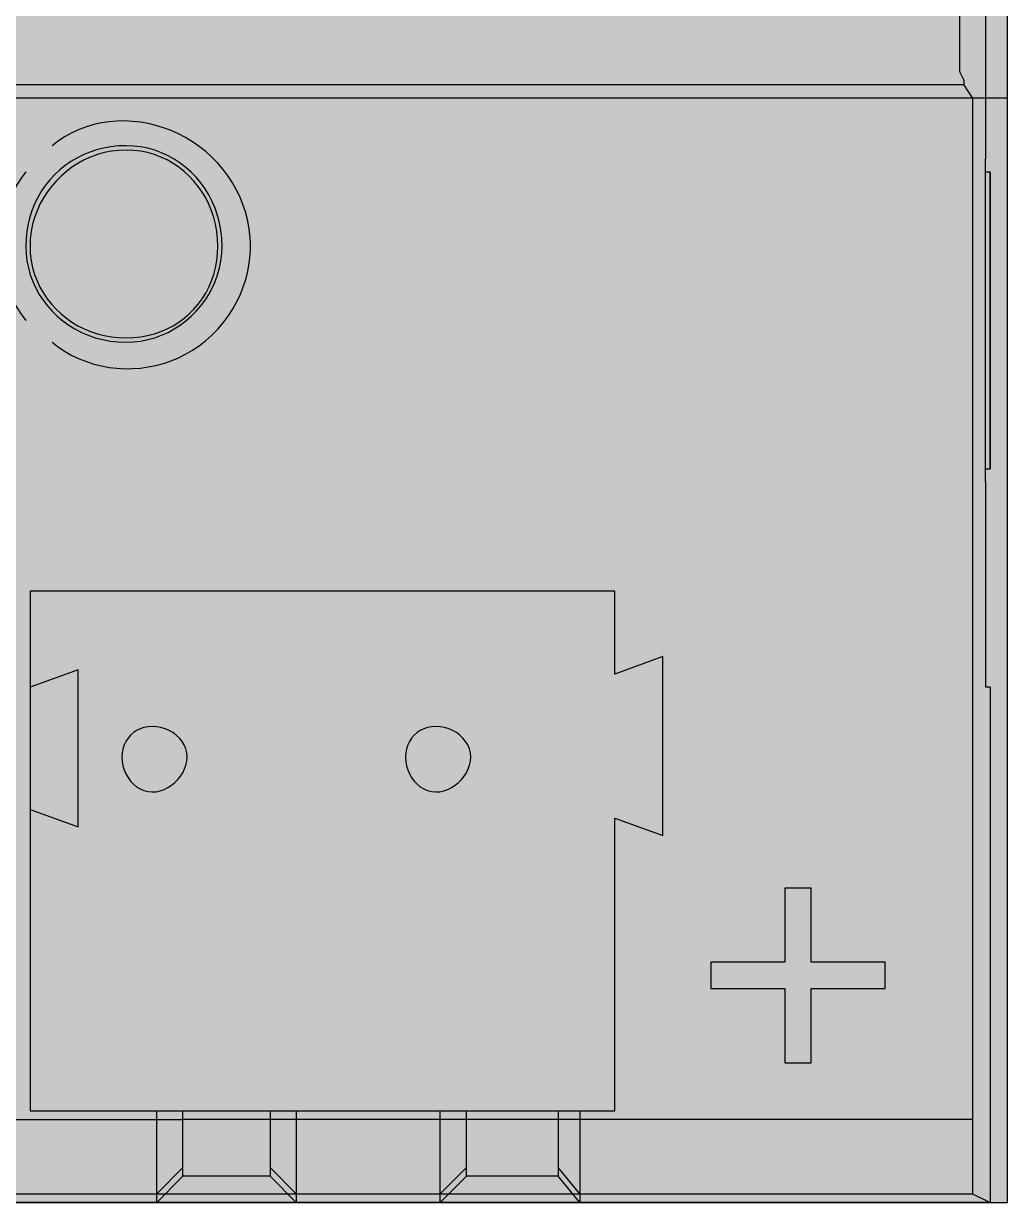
# Model space of a CAD drawing. Header units: millimetres. Extents: x 0 to 966, y -664 to 90.
# Drawn here: x 374.12 to 394, y -650 to -626.18 of the extents above; entities that cross this region are included whole.
import ezdxf

# ---------------------------------------------------------------- set-up
doc = ezdxf.new("R2010")
doc.units = ezdxf.units.MM
for name, color, linetype in [('HDL_BODY', 7, 'Continuous'), ('HDL_COLOUR', 7, 'Continuous'), ('HDL_DETAIL', 7, 'Continuous'), ('HDL_PRINT', 7, 'Continuous')]:
    doc.layers.add(name, color=color, linetype=linetype)

# ---------------------------------------------------------------- blocks, each defined once
blk = doc.blocks.new('M_W04.10.1_FRONT')
at = {"layer": 'HDL_BODY', "true_color": 0x202126}
blk.add_hatch(color=250, dxfattribs=at).paths.add_polyline_path([(0, 0), (144, 0), (144, 90), (0, 90)])
at = {"layer": 'HDL_BODY', "true_color": 0x2a2a30}
blk.add_hatch(color=250, dxfattribs=at).paths.add_polyline_path([(0.4, 20.52), (143.6, 20.52), (143.6, 68.31), (0.4, 68.31)])
at = {"layer": 'HDL_BODY', "true_color": 0x23242a}
blk.add_hatch(color=250, dxfattribs=at).paths.add_polyline_path([(0.4, 0.5), (143.6, 0.5), (143.6, 19.8), (0.4, 19.8)])
at = {"layer": 'HDL_COLOUR', "true_color": 0x232529}
for points in [[(128.127, 19.324), (128.121, 19.486), (128.104, 19.644), (128.075, 19.797), (128.036, 19.946), (127.987, 20.09), (127.928, 20.228), (127.86, 20.36), (127.783, 20.485), (127.697, 20.604), (127.604, 20.716), (127.503, 20.82), (127.395, 20.916), (127.281, 21.003), (127.161, 21.082), (127.035, 21.151), (126.904, 21.211), (126.768, 21.261), (126.628, 21.301), (126.484, 21.33), (126.337, 21.347), (126.187, 21.353), (126.032, 21.348), (125.881, 21.332), (125.734, 21.305), (125.592, 21.269), (125.454, 21.224), (125.321, 21.169), (125.193, 21.105), (125.072, 21.033), (124.956, 20.952), (124.846, 20.864), (124.744, 20.769), (124.648, 20.666), (124.56, 20.556), (124.48, 20.44), (124.408, 20.318), (124.344, 20.191), (124.289, 20.057), (124.244, 19.919), (124.208, 19.777), (124.181, 19.629), (124.165, 19.478), (124.16, 19.324), (124.166, 19.174), (124.183, 19.027), (124.212, 18.883), (124.252, 18.743), (124.302, 18.607), (124.361, 18.476), (124.431, 18.35), (124.51, 18.229), (124.597, 18.115), (124.693, 18.007), (124.797, 17.907), (124.908, 17.813), (125.027, 17.728), (125.152, 17.651), (125.284, 17.582), (125.422, 17.523), (125.565, 17.474), (125.714, 17.435), (125.867, 17.406), (126.025, 17.389), (126.187, 17.383), (126.337, 17.389), (126.484, 17.406), (126.628, 17.435), (126.768, 17.474), (126.904, 17.523), (127.035, 17.582), (127.161, 17.651), (127.281, 17.728), (127.395, 17.813), (127.503, 17.907), (127.604, 18.007), (127.697, 18.115), (127.783, 18.229), (127.86, 18.35), (127.928, 18.476), (127.987, 18.607), (128.036, 18.743), (128.075, 18.883), (128.104, 19.027), (128.121, 19.174), (128.127, 19.324)], [(128.041, 19.324), (128.036, 19.474), (128.02, 19.621), (127.994, 19.765), (127.958, 19.905), (127.913, 20.04), (127.859, 20.172), (127.796, 20.298), (127.724, 20.418), (127.645, 20.532), (127.558, 20.64), (127.463, 20.741), (127.361, 20.834), (127.253, 20.92), (127.138, 20.997), (127.018, 21.065), (126.891, 21.124), (126.76, 21.174), (126.623, 21.213), (126.482, 21.242), (126.336, 21.259), (126.187, 21.265), (126.037, 21.259), (125.89, 21.242), (125.747, 21.213), (125.607, 21.174), (125.471, 21.124), (125.34, 21.065), (125.214, 20.997), (125.094, 20.92), (124.98, 20.834), (124.872, 20.741), (124.771, 20.64), (124.677, 20.532), (124.592, 20.418), (124.515, 20.298), (124.446, 20.172), (124.387, 20.04), (124.338, 19.905), (124.298, 19.765), (124.27, 19.621), (124.252, 19.474), (124.246, 19.324), (124.252, 19.174), (124.27, 19.029), (124.298, 18.888), (124.338, 18.751), (124.387, 18.62), (124.446, 18.493), (124.515, 18.373), (124.592, 18.258), (124.677, 18.15), (124.771, 18.048), (124.872, 17.954), (124.98, 17.867), (125.094, 17.787), (125.214, 17.716), (125.34, 17.653), (125.471, 17.599), (125.607, 17.554), (125.747, 17.518), (125.89, 17.492), (126.037, 17.476), (126.187, 17.471), (126.336, 17.476), (126.482, 17.492), (126.623, 17.518), (126.76, 17.554), (126.891, 17.599), (127.018, 17.653), (127.138, 17.716), (127.253, 17.787), (127.361, 17.867), (127.463, 17.954), (127.558, 18.048), (127.645, 18.15), (127.724, 18.258), (127.796, 18.373), (127.859, 18.493), (127.913, 18.62), (127.958, 18.751), (127.994, 18.888), (128.02, 19.029), (128.036, 19.174), (128.041, 19.324)]]:
    blk.add_hatch(color=250, dxfattribs=at).paths.add_polyline_path(points)
at = {"layer": 'HDL_COLOUR', "true_color": 0x111316}
blk.add_hatch(color=250, dxfattribs=at).paths.add_polyline_path([(124.249, 1.853), (130.157, 1.853), (130.157, 12.353), (124.249, 12.353)])
at = {"layer": 'HDL_COLOUR', "true_color": 0xb7262f}
blk.add_hatch(color=242, dxfattribs=at).paths.add_polyline_path([(130.157, 1.853), (136.065, 1.853), (136.065, 12.353), (130.157, 12.353)])
at = {"layer": 'HDL_COLOUR', "true_color": 0x18191d}
for points in [[(127.422, 9), (127.415, 9.086), (127.394, 9.168), (127.361, 9.245), (127.318, 9.317), (127.264, 9.382), (127.202, 9.441), (127.133, 9.493), (127.057, 9.536), (126.976, 9.571), (126.892, 9.596), (126.805, 9.612), (126.717, 9.618), (126.631, 9.612), (126.549, 9.596), (126.472, 9.571), (126.401, 9.536), (126.335, 9.493), (126.277, 9.441), (126.226, 9.382), (126.182, 9.317), (126.147, 9.245), (126.122, 9.168), (126.106, 9.086), (126.1, 9), (126.106, 8.912), (126.122, 8.825), (126.147, 8.741), (126.182, 8.66), (126.226, 8.584), (126.277, 8.515), (126.335, 8.452), (126.401, 8.399), (126.472, 8.355), (126.549, 8.322), (126.631, 8.301), (126.717, 8.294), (126.798, 8.3), (126.879, 8.318), (126.957, 8.346), (127.032, 8.384), (127.104, 8.431), (127.171, 8.485), (127.232, 8.546), (127.286, 8.613), (127.332, 8.684), (127.37, 8.76), (127.398, 8.838), (127.416, 8.919), (127.422, 9)], [(133.154, 9), (133.147, 9.086), (133.126, 9.168), (133.094, 9.245), (133.05, 9.317), (132.996, 9.382), (132.934, 9.441), (132.865, 9.493), (132.789, 9.536), (132.708, 9.571), (132.624, 9.596), (132.537, 9.612), (132.449, 9.618), (132.363, 9.612), (132.281, 9.596), (132.204, 9.571), (132.133, 9.536), (132.067, 9.493), (132.009, 9.441), (131.958, 9.382), (131.914, 9.317), (131.879, 9.245), (131.854, 9.168), (131.838, 9.086), (131.833, 9), (131.838, 8.912), (131.854, 8.825), (131.879, 8.741), (131.914, 8.66), (131.958, 8.584), (132.009, 8.515), (132.067, 8.452), (132.133, 8.399), (132.204, 8.355), (132.281, 8.322), (132.363, 8.301), (132.449, 8.294), (132.53, 8.3), (132.611, 8.318), (132.689, 8.346), (132.764, 8.384), (132.836, 8.431), (132.903, 8.485), (132.964, 8.546), (133.018, 8.613), (133.064, 8.684), (133.102, 8.76), (133.13, 8.838), (133.148, 8.919), (133.154, 9)]]:
    blk.add_hatch(color=250, dxfattribs=at).paths.add_polyline_path(points)
at = {"layer": 'HDL_PRINT', "true_color": 0xdee1e9}
h = blk.add_hatch(color=254, dxfattribs=at)
h.paths.add_polyline_path([(124.425, 13.324), (124.425, 15.088), (124.955, 15.088), (125.025, 15.088), (125.085, 15.088), (125.139, 15.088), (125.185, 15.088), (125.228, 15.088), (125.268, 15.088), (125.306, 15.088), (125.344, 15.083), (125.382, 15.071), (125.419, 15.054), (125.457, 15.035), (125.495, 15.018), (125.533, 15.005), (125.571, 15), (125.604, 14.967), (125.636, 14.933), (125.666, 14.896), (125.692, 14.857), (125.714, 14.813), (125.731, 14.764), (125.742, 14.709), (125.746, 14.647), (125.776, 14.61), (125.798, 14.566), (125.814, 14.515), (125.824, 14.46), (125.831, 14.4), (125.834, 14.337), (125.835, 14.272), (125.836, 14.206), (125.836, 14.168), (125.836, 14.128), (125.836, 14.086), (125.836, 14.038), (125.836, 13.985), (125.836, 13.924), (125.836, 13.853), (125.802, 13.815), (125.777, 13.777), (125.756, 13.74), (125.737, 13.702), (125.717, 13.664), (125.692, 13.626), (125.66, 13.588), (125.653, 13.582), (125.634, 13.566), (125.604, 13.544), (125.567, 13.523), (125.526, 13.507), (125.481, 13.5), (125.475, 13.463), (125.456, 13.438), (125.427, 13.423), (125.391, 13.415), (125.35, 13.412), (125.306, 13.412), (125.268, 13.379), (125.23, 13.356), (125.192, 13.34), (125.155, 13.331), (125.117, 13.326), (125.079, 13.324), (125.041, 13.324), (124.425, 13.324)])
h.paths.add_polyline_path([(124.601, 13.588), (124.955, 13.588), (125.025, 13.588), (125.085, 13.588), (125.139, 13.588), (125.185, 13.588), (125.228, 13.588), (125.268, 13.588), (125.306, 13.588), (125.395, 13.677), (125.432, 13.714), (125.468, 13.752), (125.5, 13.79), (125.529, 13.828), (125.551, 13.866), (125.566, 13.903), (125.571, 13.941), (125.571, 13.985), (125.571, 14.029), (125.571, 14.074), (125.571, 14.118), (125.571, 14.162), (125.571, 14.206), (125.571, 14.297), (125.569, 14.374), (125.566, 14.439), (125.56, 14.493), (125.549, 14.539), (125.533, 14.578), (125.511, 14.614), (125.481, 14.647), (125.476, 14.685), (125.462, 14.723), (125.44, 14.761), (125.412, 14.798), (125.38, 14.836), (125.344, 14.874), (125.306, 14.912), (125.268, 14.912), (125.228, 14.912), (125.185, 14.912), (125.139, 14.912), (125.085, 14.912), (125.025, 14.912), (124.955, 14.912), (124.601, 14.912), (124.601, 13.588)])
at = {"layer": 'HDL_DETAIL', "color": 251, "true_color": 0x52555c}
for points in [[(0, 0), (144, 0), (144, 90), (0, 90), (0, 0)], [(0, 22.324), (144, 22.324), (144, 67.764), (0, 67.764), (0, 22.324)], [(143.558, 23.383), (143.558, 23.383)], [(143.118, 22.588), (143.118, 22.588)], [(143.118, 22.588), (143.118, 22.588)], [(143.297, 22.324), (143.297, 22.324)], [(143.297, 22.324), (143.297, 22.324)], [(143.297, 22.324), (143.297, 22.324)], [(128.127, 19.324), (128.121, 19.486), (128.104, 19.644), (128.075, 19.797), (128.036, 19.946), (127.987, 20.09), (127.928, 20.228), (127.86, 20.36), (127.783, 20.485), (127.697, 20.604), (127.604, 20.716), (127.503, 20.82), (127.395, 20.916), (127.281, 21.003), (127.161, 21.082), (127.035, 21.151), (126.904, 21.211), (126.768, 21.261), (126.628, 21.301), (126.484, 21.33), (126.337, 21.347), (126.187, 21.353), (126.032, 21.348), (125.881, 21.332), (125.734, 21.305), (125.592, 21.269), (125.454, 21.224), (125.321, 21.169), (125.193, 21.105), (125.072, 21.033), (124.956, 20.952), (124.846, 20.864), (124.744, 20.769), (124.648, 20.666), (124.56, 20.556), (124.48, 20.44), (124.408, 20.318), (124.344, 20.191), (124.289, 20.057), (124.244, 19.919), (124.208, 19.777), (124.181, 19.629), (124.165, 19.478), (124.16, 19.324), (124.166, 19.174), (124.183, 19.027), (124.212, 18.883), (124.252, 18.743), (124.302, 18.607), (124.361, 18.476), (124.431, 18.35), (124.51, 18.229), (124.597, 18.115), (124.693, 18.007), (124.797, 17.907), (124.908, 17.813), (125.027, 17.728), (125.152, 17.651), (125.284, 17.582), (125.422, 17.523), (125.565, 17.474), (125.714, 17.435), (125.867, 17.406), (126.025, 17.389), (126.187, 17.383), (126.337, 17.389), (126.484, 17.406), (126.628, 17.435), (126.768, 17.474), (126.904, 17.523), (127.035, 17.582), (127.161, 17.651), (127.281, 17.728), (127.395, 17.813), (127.503, 17.907), (127.604, 18.007), (127.697, 18.115), (127.783, 18.229), (127.86, 18.35), (127.928, 18.476), (127.987, 18.607), (128.036, 18.743), (128.075, 18.883), (128.104, 19.027), (128.121, 19.174), (128.127, 19.324)], [(128.041, 19.324), (128.036, 19.474), (128.02, 19.621), (127.994, 19.765), (127.958, 19.905), (127.913, 20.04), (127.859, 20.172), (127.796, 20.298), (127.724, 20.418), (127.645, 20.532), (127.558, 20.64), (127.463, 20.741), (127.361, 20.834), (127.253, 20.92), (127.138, 20.997), (127.018, 21.065), (126.891, 21.124), (126.76, 21.174), (126.623, 21.213), (126.482, 21.242), (126.336, 21.259), (126.187, 21.265), (126.037, 21.259), (125.89, 21.242), (125.747, 21.213), (125.607, 21.174), (125.471, 21.124), (125.34, 21.065), (125.214, 20.997), (125.094, 20.92), (124.98, 20.834), (124.872, 20.741), (124.771, 20.64), (124.677, 20.532), (124.592, 20.418), (124.515, 20.298), (124.446, 20.172), (124.387, 20.04), (124.338, 19.905), (124.298, 19.765), (124.27, 19.621), (124.252, 19.474), (124.246, 19.324), (124.252, 19.174), (124.27, 19.029), (124.298, 18.888), (124.338, 18.751), (124.387, 18.62), (124.446, 18.493), (124.515, 18.373), (124.592, 18.258), (124.677, 18.15), (124.771, 18.048), (124.872, 17.954), (124.98, 17.867), (125.094, 17.787), (125.214, 17.716), (125.34, 17.653), (125.471, 17.599), (125.607, 17.554), (125.747, 17.518), (125.89, 17.492), (126.037, 17.476), (126.187, 17.471), (126.336, 17.476), (126.482, 17.492), (126.623, 17.518), (126.76, 17.554), (126.891, 17.599), (127.018, 17.653), (127.138, 17.716), (127.253, 17.787), (127.361, 17.867), (127.463, 17.954), (127.558, 18.048), (127.645, 18.15), (127.724, 18.258), (127.796, 18.373), (127.859, 18.493), (127.913, 18.62), (127.958, 18.751), (127.994, 18.888), (128.02, 19.029), (128.036, 19.174), (128.041, 19.324)], [(124.69, 21.353), (124.69, 21.353)], [(143.558, 21.088), (143.558, 21.088)], [(143.558, 21.088), (143.558, 21.088)], [(143.558, 21.088), (143.558, 21.088)], [(143.558, 21.088), (143.558, 21.088)], [(143.558, 21.088), (143.558, 21.088)], [(143.558, 21.088), (143.558, 21.088)], [(143.558, 21.088), (143.558, 21.088)], [(143.558, 21.088), (143.558, 21.088)], [(143.558, 21.088), (143.558, 21.088)], [(143.558, 21.088), (143.558, 21.088)], [(143.558, 21.088), (143.558, 21.088)], [(143.558, 21.088), (143.558, 21.088)], [(143.558, 21.088), (143.558, 21.088)], [(143.558, 21.088), (143.558, 21.088)], [(143.558, 21.088), (143.558, 21.088)], [(143.558, 21.088), (143.558, 21.088)], [(143.558, 21.088), (143.558, 21.088)], [(143.558, 21.088), (143.558, 21.088)], [(143.558, 21.088), (143.558, 21.088)], [(143.558, 21.088), (143.558, 21.088)], [(143.558, 21.088), (143.558, 21.088)], [(143.558, 21.088), (143.558, 21.088)], [(143.558, 21.088), (143.558, 21.088)], [(143.558, 21.088), (143.558, 21.088)], [(143.558, 21.088), (143.558, 21.088)], [(124.865, 20.824), (124.865, 20.824)], [(143.558, 20.824), (143.558, 20.824)], [(143.648, 20.824), (143.648, 20.824)], [(143.648, 20.824), (143.648, 20.824)], [(143.648, 20.824), (143.648, 20.824)], [(124.865, 17.824), (124.865, 17.824)], [(124.69, 17.383), (124.69, 17.383)], [(143.558, 14.824), (143.558, 14.824)], [(143.648, 14.824), (143.648, 14.824)], [(143.648, 14.824), (143.648, 14.824)], [(143.648, 14.824), (143.648, 14.824)], [(143.558, 14.559), (143.558, 14.559)], [(143.558, 14.559), (143.558, 14.559)], [(143.558, 14.559), (143.558, 14.559)], [(143.558, 14.559), (143.558, 14.559)], [(143.558, 14.559), (143.558, 14.559)], [(143.558, 14.559), (143.558, 14.559)], [(143.558, 14.559), (143.558, 14.559)], [(143.558, 14.559), (143.558, 14.559)], [(143.558, 14.559), (143.558, 14.559)], [(143.558, 14.559), (143.558, 14.559)], [(143.558, 14.559), (143.558, 14.559)], [(143.558, 14.559), (143.558, 14.559)], [(143.558, 14.559), (143.558, 14.559)], [(143.558, 14.559), (143.558, 14.559)], [(143.558, 14.559), (143.558, 14.559)], [(143.558, 14.559), (143.558, 14.559)], [(143.558, 14.559), (143.558, 14.559)], [(143.558, 14.559), (143.558, 14.559)], [(143.558, 14.559), (143.558, 14.559)], [(143.558, 14.559), (143.558, 14.559)], [(143.558, 14.559), (143.558, 14.559)], [(143.558, 14.559), (143.558, 14.559)], [(143.558, 14.559), (143.558, 14.559)], [(143.558, 14.559), (143.558, 14.559)], [(143.558, 14.559), (143.558, 14.559)], [(143.558, 12.353), (143.558, 12.353)], [(143.558, 10.412), (143.558, 10.412)], [(143.648, 10.412), (143.648, 10.412)], [(143.648, 10.412), (143.648, 10.412)], [(127.422, 9), (127.415, 9.086), (127.394, 9.168), (127.361, 9.245), (127.318, 9.317), (127.264, 9.382), (127.202, 9.441), (127.133, 9.493), (127.057, 9.536), (126.976, 9.571), (126.892, 9.596), (126.805, 9.612), (126.717, 9.618), (126.631, 9.612), (126.549, 9.596), (126.472, 9.571), (126.401, 9.536), (126.335, 9.493), (126.277, 9.441), (126.226, 9.382), (126.182, 9.317), (126.147, 9.245), (126.122, 9.168), (126.106, 9.086), (126.1, 9), (126.106, 8.912), (126.122, 8.825), (126.147, 8.741), (126.182, 8.66), (126.226, 8.584), (126.277, 8.515), (126.335, 8.452), (126.401, 8.399), (126.472, 8.355), (126.549, 8.322), (126.631, 8.301), (126.717, 8.294), (126.798, 8.3), (126.879, 8.318), (126.957, 8.346), (127.032, 8.384), (127.104, 8.431), (127.171, 8.485), (127.232, 8.546), (127.286, 8.613), (127.332, 8.684), (127.37, 8.76), (127.398, 8.838), (127.416, 8.919), (127.422, 9)], [(133.154, 9), (133.147, 9.086), (133.126, 9.168), (133.094, 9.245), (133.05, 9.317), (132.996, 9.382), (132.934, 9.441), (132.865, 9.493), (132.789, 9.536), (132.708, 9.571), (132.624, 9.596), (132.537, 9.612), (132.449, 9.618), (132.363, 9.612), (132.281, 9.596), (132.204, 9.571), (132.133, 9.536), (132.067, 9.493), (132.009, 9.441), (131.958, 9.382), (131.914, 9.317), (131.879, 9.245), (131.854, 9.168), (131.838, 9.086), (131.833, 9), (131.838, 8.912), (131.854, 8.825), (131.879, 8.741), (131.914, 8.66), (131.958, 8.584), (132.009, 8.515), (132.067, 8.452), (132.133, 8.399), (132.204, 8.355), (132.281, 8.322), (132.363, 8.301), (132.449, 8.294), (132.53, 8.3), (132.611, 8.318), (132.689, 8.346), (132.764, 8.384), (132.836, 8.431), (132.903, 8.485), (132.964, 8.546), (133.018, 8.613), (133.064, 8.684), (133.102, 8.76), (133.13, 8.838), (133.148, 8.919), (133.154, 9)], [(127.336, 1.676), (127.336, 1.676)], [(127.336, 1.676), (127.336, 1.676)], [(143.297, 1.676), (143.297, 1.676)], [(143.297, 1.676), (143.297, 1.676)], [(143.297, 0.176), (143.297, 0.176)], [(143.297, 0.176), (143.297, 0.176)], [(143.648, 0), (143.648, 0)], [(143.648, 0), (143.648, 0)], [(143.648, 0), (143.648, 0)]]:
    blk.add_lwpolyline(points, close=True, dxfattribs=at)
for points in [[(143.558, 25.235), (143.558, 25.147), (143.558, 24.883), (143.558, 24.441), (143.558, 23.912), (143.558, 23.383)], [(143.032, 24.265), (143.032, 23.735), (143.032, 23.294), (143.032, 22.853), (143.118, 22.677), (143.118, 22.588)], [(143.558, 23.383), (143.558, 21.088)], [(143.558, 23.383), (143.558, 21.088)], [(143.558, 23.383), (143.558, 21.088)], [(143.558, 23.383), (143.558, 21.088)], [(143.558, 23.383), (143.558, 21.088)], [(143.558, 23.383), (143.558, 21.088)], [(143.558, 23.383), (143.558, 21.088)], [(143.558, 23.383), (143.558, 21.088)], [(143.558, 23.383), (143.558, 21.088)], [(143.558, 23.383), (143.558, 21.088)], [(143.558, 23.383), (143.558, 21.088)], [(143.558, 23.383), (143.558, 21.088)], [(143.558, 23.383), (143.558, 21.088)], [(143.558, 23.383), (143.558, 21.088)], [(143.558, 23.383), (143.558, 21.088)], [(143.558, 23.383), (143.558, 21.088)], [(143.558, 23.383), (143.558, 21.088)], [(143.558, 23.383), (143.558, 21.088)], [(143.558, 23.383), (143.558, 21.088)], [(143.558, 23.383), (143.558, 21.088)], [(143.558, 23.383), (143.558, 21.088)], [(0.265, 22.588), (143.118, 22.588)], [(0.265, 22.588), (143.118, 22.588)], [(0.265, 22.588), (143.118, 22.588)], [(0.265, 22.588), (143.118, 22.588)], [(0.265, 22.588), (143.118, 22.588)], [(0.265, 22.588), (143.118, 22.588)], [(0.265, 22.588), (143.118, 22.588)], [(0.265, 22.588), (143.118, 22.588)], [(0.265, 22.588), (143.118, 22.588)], [(0.265, 22.588), (143.118, 22.588)], [(0.265, 22.588), (143.118, 22.588)], [(0.265, 22.588), (143.118, 22.588)], [(0.265, 22.588), (143.118, 22.588)], [(0.265, 22.588), (143.118, 22.588)], [(0.265, 22.588), (143.118, 22.588)], [(0.265, 22.588), (143.118, 22.588)], [(0.265, 22.588), (143.118, 22.588)], [(0.265, 22.588), (143.118, 22.588)], [(0.265, 22.588), (143.118, 22.588)], [(0.265, 22.588), (143.118, 22.588)], [(0.265, 22.588), (143.118, 22.588)], [(143.297, 22.324), (143.118, 22.588)], [(143.297, 22.324), (143.118, 22.588)], [(143.297, 22.324), (143.118, 22.588)], [(143.297, 22.324), (143.118, 22.588)], [(143.297, 22.324), (143.118, 22.588)], [(143.297, 22.324), (143.118, 22.588)], [(143.297, 22.324), (143.118, 22.588)], [(143.297, 22.324), (143.118, 22.588)], [(143.297, 22.324), (143.118, 22.588)], [(143.297, 22.324), (143.118, 22.588)], [(143.297, 22.324), (143.118, 22.588)], [(143.297, 22.324), (143.118, 22.588)], [(143.297, 22.324), (143.118, 22.588)], [(143.297, 22.324), (143.118, 22.588)], [(143.297, 22.324), (143.118, 22.588)], [(143.297, 22.324), (143.118, 22.588)], [(143.297, 22.324), (143.118, 22.588)], [(143.297, 22.324), (143.118, 22.588)], [(143.297, 22.324), (143.118, 22.588)], [(143.297, 22.324), (143.118, 22.588)], [(143.297, 22.324), (143.118, 22.588)], [(0.088, 22.324), (143.297, 22.324)], [(0.088, 22.324), (143.297, 22.324)], [(0.088, 22.324), (143.297, 22.324)], [(0.088, 22.324), (143.297, 22.324)], [(0.088, 22.324), (143.297, 22.324)], [(0.088, 22.324), (143.297, 22.324)], [(0.088, 22.324), (143.297, 22.324)], [(0.088, 22.324), (143.297, 22.324)], [(0.088, 22.324), (143.297, 22.324)], [(0.088, 22.324), (143.297, 22.324)], [(0.088, 22.324), (143.297, 22.324)], [(0.088, 22.324), (143.297, 22.324)], [(0.088, 22.324), (143.297, 22.324)], [(0.088, 22.324), (143.297, 22.324)], [(0.088, 22.324), (143.297, 22.324)], [(0.088, 22.324), (143.297, 22.324)], [(0.088, 22.324), (143.297, 22.324)], [(0.088, 22.324), (143.297, 22.324)], [(0.088, 22.324), (143.297, 22.324)], [(0.088, 22.324), (143.297, 22.324)], [(0.088, 22.324), (143.297, 22.324)], [(143.297, 22.324), (143.297, 1.676)], [(143.297, 22.324), (143.297, 1.676)], [(143.297, 22.324), (143.297, 1.676)], [(143.297, 22.324), (143.297, 1.676)], [(143.297, 22.324), (143.297, 1.676)], [(143.297, 22.324), (143.297, 1.676)], [(143.297, 22.324), (143.297, 1.676)], [(143.297, 22.324), (143.297, 1.676)], [(143.297, 22.324), (143.297, 1.676)], [(143.297, 22.324), (143.297, 1.676)], [(143.297, 22.324), (143.297, 1.676)], [(143.297, 22.324), (143.297, 1.676)], [(143.297, 22.324), (143.297, 1.676)], [(143.297, 22.324), (143.297, 1.676)], [(143.297, 22.324), (143.297, 1.676)], [(143.297, 22.324), (143.297, 1.676)], [(143.297, 22.324), (143.297, 1.676)], [(143.297, 22.324), (143.297, 1.676)], [(143.297, 22.324), (143.297, 1.676)], [(143.297, 22.324), (143.297, 1.676)], [(143.297, 22.324), (143.297, 1.676)], [(124.69, 17.383), (124.819, 17.284), (124.954, 17.195), (125.094, 17.117), (125.238, 17.048), (125.386, 16.99), (125.536, 16.941), (125.69, 16.903), (125.845, 16.874), (126.002, 16.856), (126.16, 16.847), (126.319, 16.849), (126.477, 16.86), (126.634, 16.882), (126.79, 16.913), (126.944, 16.955), (127.096, 17.006), (127.244, 17.068), (127.389, 17.139), (127.53, 17.221), (127.666, 17.312), (127.797, 17.414), (127.922, 17.525), (128.041, 17.647), (128.151, 17.776), (128.251, 17.91), (128.341, 18.047), (128.421, 18.189), (128.491, 18.334), (128.55, 18.481), (128.6, 18.631), (128.64, 18.783), (128.67, 18.936), (128.69, 19.091), (128.7, 19.246), (128.7, 19.401), (128.69, 19.556), (128.67, 19.711), (128.64, 19.864), (128.6, 20.016), (128.55, 20.166), (128.491, 20.314), (128.421, 20.458), (128.341, 20.6), (128.251, 20.738), (128.151, 20.871), (128.041, 21), (127.922, 21.122), (127.797, 21.235), (127.666, 21.339), (127.53, 21.434), (127.389, 21.519), (127.244, 21.595), (127.096, 21.661), (126.944, 21.717), (126.79, 21.764), (126.634, 21.801), (126.477, 21.829), (126.319, 21.846), (126.16, 21.853), (126.002, 21.85), (125.845, 21.837), (125.69, 21.813), (125.536, 21.78), (125.386, 21.735), (125.238, 21.68), (125.094, 21.615), (124.954, 21.538), (124.819, 21.451), (124.69, 21.353)], [(143.558, 14.559), (143.558, 21.088)], [(143.558, 14.559), (143.558, 21.088)], [(143.558, 14.559), (143.558, 21.088)], [(143.558, 14.559), (143.558, 21.088)], [(143.558, 14.559), (143.558, 21.088)], [(143.558, 14.559), (143.558, 21.088)], [(143.558, 14.559), (143.558, 21.088)], [(143.558, 14.559), (143.558, 21.088)], [(143.558, 14.559), (143.558, 21.088)], [(143.558, 14.559), (143.558, 21.088)], [(143.558, 14.559), (143.558, 21.088)], [(143.558, 14.559), (143.558, 21.088)], [(143.558, 14.559), (143.558, 21.088)], [(143.558, 14.559), (143.558, 21.088)], [(143.558, 14.559), (143.558, 21.088)], [(143.558, 14.559), (143.558, 21.088)], [(143.558, 14.559), (143.558, 21.088)], [(143.558, 14.559), (143.558, 21.088)], [(143.558, 14.559), (143.558, 21.088)], [(143.558, 14.559), (143.558, 21.088)], [(143.558, 14.559), (143.558, 21.088)], [(124.16, 20.824), (124.064, 20.695), (123.978, 20.563), (123.901, 20.426), (123.834, 20.286), (123.776, 20.143), (123.728, 19.997), (123.69, 19.85), (123.661, 19.701), (123.642, 19.55), (123.632, 19.399), (123.632, 19.248), (123.642, 19.097), (123.661, 18.947), (123.69, 18.797), (123.728, 18.65), (123.776, 18.504), (123.834, 18.361), (123.901, 18.221), (123.978, 18.085), (124.064, 17.952), (124.16, 17.824)], [(143.558, 20.824), (143.648, 20.824)], [(143.558, 20.824), (143.648, 20.824)], [(143.558, 20.824), (143.648, 20.824)], [(143.558, 20.824), (143.648, 20.824)], [(143.558, 20.824), (143.648, 20.824)], [(143.558, 20.824), (143.648, 20.824)], [(143.558, 20.824), (143.648, 20.824)], [(143.558, 20.824), (143.648, 20.824)], [(143.558, 20.824), (143.648, 20.824)], [(143.558, 20.824), (143.648, 20.824)], [(143.558, 20.824), (143.648, 20.824)], [(143.558, 20.824), (143.648, 20.824)], [(143.558, 20.824), (143.648, 20.824)], [(143.558, 20.824), (143.648, 20.824)], [(143.558, 20.824), (143.648, 20.824)], [(143.558, 20.824), (143.648, 20.824)], [(143.558, 20.824), (143.648, 20.824)], [(143.558, 20.824), (143.648, 20.824)], [(143.558, 20.824), (143.648, 20.824)], [(143.558, 20.824), (143.648, 20.824)], [(143.558, 20.824), (143.648, 20.824)], [(143.648, 14.824), (143.648, 20.824)], [(143.648, 14.824), (143.648, 20.824)], [(143.648, 14.824), (143.648, 20.824)], [(143.648, 14.824), (143.648, 20.824)], [(143.648, 14.824), (143.648, 20.824)], [(143.648, 14.824), (143.648, 20.824)], [(143.648, 14.824), (143.648, 20.824)], [(143.648, 14.824), (143.648, 20.824)], [(143.648, 14.824), (143.648, 20.824)], [(143.648, 14.824), (143.648, 20.824)], [(143.648, 14.824), (143.648, 20.824)], [(143.648, 14.824), (143.648, 20.824)], [(143.648, 14.824), (143.648, 20.824)], [(143.648, 14.824), (143.648, 20.824)], [(143.648, 14.824), (143.648, 20.824)], [(143.648, 14.824), (143.648, 20.824)], [(143.648, 14.824), (143.648, 20.824)], [(143.648, 14.824), (143.648, 20.824)], [(143.648, 14.824), (143.648, 20.824)], [(143.648, 14.824), (143.648, 20.824)], [(143.648, 14.824), (143.648, 20.824)], [(143.648, 20.824), (143.648, 14.824)], [(143.648, 20.824), (143.648, 14.824)], [(143.648, 20.824), (143.648, 14.824)], [(143.648, 20.824), (143.648, 14.824)], [(143.648, 20.824), (143.648, 14.824)], [(143.648, 20.824), (143.648, 14.824)], [(143.648, 20.824), (143.648, 14.824)], [(143.648, 20.824), (143.648, 14.824)], [(143.648, 20.824), (143.648, 14.824)], [(143.648, 20.824), (143.648, 14.824)], [(143.648, 20.824), (143.648, 14.824)], [(143.648, 20.824), (143.648, 14.824)], [(143.648, 20.824), (143.648, 14.824)], [(143.648, 20.824), (143.648, 14.824)], [(143.648, 20.824), (143.648, 14.824)], [(143.648, 20.824), (143.648, 14.824)], [(143.648, 20.824), (143.648, 14.824)], [(143.648, 20.824), (143.648, 14.824)], [(143.648, 20.824), (143.648, 14.824)], [(143.648, 20.824), (143.648, 14.824)], [(143.648, 20.824), (143.648, 14.824)], [(143.558, 14.824), (143.648, 14.824)], [(143.558, 14.824), (143.648, 14.824)], [(143.558, 14.824), (143.648, 14.824)], [(143.558, 14.824), (143.648, 14.824)], [(143.558, 14.824), (143.648, 14.824)], [(143.558, 14.824), (143.648, 14.824)], [(143.558, 14.824), (143.648, 14.824)], [(143.558, 14.824), (143.648, 14.824)], [(143.558, 14.824), (143.648, 14.824)], [(143.558, 14.824), (143.648, 14.824)], [(143.558, 14.824), (143.648, 14.824)], [(143.558, 14.824), (143.648, 14.824)], [(143.558, 14.824), (143.648, 14.824)], [(143.558, 14.824), (143.648, 14.824)], [(143.558, 14.824), (143.648, 14.824)], [(143.558, 14.824), (143.648, 14.824)], [(143.558, 14.824), (143.648, 14.824)], [(143.558, 14.824), (143.648, 14.824)], [(143.558, 14.824), (143.648, 14.824)], [(143.558, 14.824), (143.648, 14.824)], [(143.558, 14.824), (143.648, 14.824)], [(143.558, 14.559), (143.558, 12.353)], [(143.558, 14.559), (143.558, 12.353)], [(143.558, 14.559), (143.558, 12.353)], [(143.558, 14.559), (143.558, 12.353)], [(143.558, 14.559), (143.558, 12.353)], [(143.558, 14.559), (143.558, 12.353)], [(143.558, 14.559), (143.558, 12.353)], [(143.558, 14.559), (143.558, 12.353)], [(143.558, 14.559), (143.558, 12.353)], [(143.558, 14.559), (143.558, 12.353)], [(143.558, 14.559), (143.558, 12.353)], [(143.558, 14.559), (143.558, 12.353)], [(143.558, 14.559), (143.558, 12.353)], [(143.558, 14.559), (143.558, 12.353)], [(143.558, 14.559), (143.558, 12.353)], [(143.558, 14.559), (143.558, 12.353)], [(143.558, 14.559), (143.558, 12.353)], [(143.558, 14.559), (143.558, 12.353)], [(143.558, 14.559), (143.558, 12.353)], [(143.558, 14.559), (143.558, 12.353)], [(143.558, 14.559), (143.558, 12.353)], [(124.249, 12.353), (124.249, 1.853)], [(136.065, 12.353), (124.249, 12.353)], [(136.065, 10.677), (136.065, 12.353)], [(143.558, 12.353), (143.558, 11.735), (143.558, 11.206), (143.558, 10.765), (143.558, 10.5), (143.558, 10.412)], [(137.035, 11.029), (136.065, 10.677)], [(137.035, 7.412), (137.035, 11.029)], [(125.217, 10.765), (124.249, 10.412)], [(125.217, 7.588), (125.217, 10.765)], [(143.648, 10.412), (143.558, 10.412)], [(143.648, 10.412), (143.558, 10.412)], [(143.648, 10.412), (143.558, 10.412)], [(143.648, 10.412), (143.558, 10.412)], [(143.648, 10.412), (143.558, 10.412)], [(143.648, 10.412), (143.558, 10.412)], [(143.648, 10.412), (143.558, 10.412)], [(143.648, 10.412), (143.558, 10.412)], [(143.648, 10.412), (143.558, 10.412)], [(143.648, 10.412), (143.558, 10.412)], [(143.648, 10.412), (143.558, 10.412)], [(143.648, 10.412), (143.558, 10.412)], [(143.648, 10.412), (143.558, 10.412)], [(143.648, 10.412), (143.558, 10.412)], [(143.648, 10.412), (143.558, 10.412)], [(143.648, 10.412), (143.558, 10.412)], [(143.648, 10.412), (143.558, 10.412)], [(143.648, 10.412), (143.558, 10.412)], [(143.648, 10.412), (143.558, 10.412)], [(143.648, 10.412), (143.558, 10.412)], [(143.648, 10.412), (143.558, 10.412)], [(143.648, 10.412), (143.648, 0)], [(143.648, 10.412), (143.648, 0)], [(143.648, 10.412), (143.648, 0)], [(143.648, 10.412), (143.648, 0)], [(143.648, 10.412), (143.648, 0)], [(143.648, 10.412), (143.648, 0)], [(143.648, 10.412), (143.648, 0)], [(143.648, 10.412), (143.648, 0)], [(143.648, 10.412), (143.648, 0)], [(143.648, 10.412), (143.648, 0)], [(143.648, 10.412), (143.648, 0)], [(143.648, 10.412), (143.648, 0)], [(143.648, 10.412), (143.648, 0)], [(143.648, 10.412), (143.648, 0)], [(143.648, 10.412), (143.648, 0)], [(143.648, 10.412), (143.648, 0)], [(143.648, 10.412), (143.648, 0)], [(143.648, 10.412), (143.648, 0)], [(143.648, 10.412), (143.648, 0)], [(143.648, 10.412), (143.648, 0)], [(143.648, 10.412), (143.648, 0)], [(124.249, 7.941), (125.217, 7.588)], [(136.065, 1.853), (136.065, 7.765)], [(136.065, 7.765), (137.035, 7.412)], [(139.502, 6.353), (139.502, 4.853)], [(140.032, 6.353), (139.502, 6.353)], [(140.032, 4.853), (140.032, 6.353)], [(138.005, 4.853), (138.005, 4.324)], [(139.502, 4.853), (138.005, 4.853)], [(141.532, 4.853), (140.032, 4.853)], [(141.532, 4.324), (141.532, 4.853)], [(138.005, 4.324), (139.502, 4.324)], [(139.502, 4.324), (139.502, 2.824)], [(140.032, 2.824), (140.032, 4.324)], [(140.032, 4.324), (141.532, 4.324)], [(139.502, 2.824), (140.032, 2.824)], [(0.088, 1.676), (127.336, 1.676)], [(0.088, 1.676), (127.336, 1.676)], [(0.088, 1.676), (127.336, 1.676)], [(0.088, 1.676), (127.336, 1.676)], [(0.088, 1.676), (127.336, 1.676)], [(0.088, 1.676), (127.336, 1.676)], [(0.088, 1.676), (127.336, 1.676)], [(0.088, 1.676), (127.336, 1.676)], [(0.088, 1.676), (127.336, 1.676)], [(0.088, 1.676), (127.336, 1.676)], [(0.088, 1.676), (127.336, 1.676)], [(0.088, 1.676), (127.336, 1.676)], [(0.088, 1.676), (127.336, 1.676)], [(0.088, 1.676), (127.336, 1.676)], [(0.088, 1.676), (127.336, 1.676)], [(0.088, 1.676), (127.336, 1.676)], [(0.088, 1.676), (127.336, 1.676)], [(0.088, 1.676), (127.336, 1.676)], [(0.088, 1.676), (127.336, 1.676)], [(0.088, 1.676), (127.336, 1.676)], [(0.088, 1.676), (127.336, 1.676)], [(124.249, 1.853), (136.065, 1.853)], [(126.806, 0), (126.806, 1.853)], [(127.336, 0.529), (127.336, 1.853)], [(143.297, 1.676), (127.336, 1.676)], [(143.297, 1.676), (127.336, 1.676)], [(143.297, 1.676), (127.336, 1.676)], [(143.297, 1.676), (127.336, 1.676)], [(143.297, 1.676), (127.336, 1.676)], [(143.297, 1.676), (127.336, 1.676)], [(143.297, 1.676), (127.336, 1.676)], [(143.297, 1.676), (127.336, 1.676)], [(143.297, 1.676), (127.336, 1.676)], [(143.297, 1.676), (127.336, 1.676)], [(143.297, 1.676), (127.336, 1.676)], [(143.297, 1.676), (127.336, 1.676)], [(143.297, 1.676), (127.336, 1.676)], [(143.297, 1.676), (127.336, 1.676)], [(143.297, 1.676), (127.336, 1.676)], [(143.297, 1.676), (127.336, 1.676)], [(143.297, 1.676), (127.336, 1.676)], [(143.297, 1.676), (127.336, 1.676)], [(143.297, 1.676), (127.336, 1.676)], [(143.297, 1.676), (127.336, 1.676)], [(143.297, 1.676), (127.336, 1.676)], [(129.097, 1.853), (129.097, 0.529)], [(133.065, 1.676), (129.097, 1.676)], [(129.627, 1.853), (129.627, 0)], [(132.538, 0), (132.538, 1.853)], [(133.065, 0.529), (133.065, 1.853)], [(134.919, 1.853), (134.919, 0.529)], [(143.297, 1.676), (134.919, 1.676)], [(135.359, 1.853), (135.359, 0)], [(143.297, 1.676), (143.297, 1.235), (143.297, 0.794), (143.297, 0.441), (143.297, 0.265), (143.297, 0.176)], [(126.806, 0.176), (127.336, 0.706)], [(126.806, 0), (127.336, 0.529)], [(128.922, 0.529), (128.746, 0.529), (128.481, 0.529), (128.217, 0.529), (127.952, 0.529), (127.687, 0.529), (127.511, 0.529), (127.336, 0.529)], [(129.097, 0.529), (129.097, 0.529), (128.922, 0.529)], [(129.627, 0.176), (129.097, 0.706)], [(129.627, 0), (129.097, 0.529)], [(132.538, 0.176), (133.065, 0.706)], [(132.538, 0), (133.065, 0.529)], [(134.74, 0.529), (134.478, 0.529), (134.213, 0.529), (133.949, 0.529), (133.684, 0.529), (133.419, 0.529), (133.243, 0.529), (133.154, 0.529), (133.065, 0.529)], [(134.919, 0.529), (134.829, 0.529), (134.74, 0.529)], [(135.359, 0.176), (134.919, 0.706)], [(135.359, 0), (134.919, 0.529)], [(0, 0.176), (143.297, 0.176)], [(0, 0.176), (143.297, 0.176)], [(0, 0.176), (143.297, 0.176)], [(0, 0.176), (143.297, 0.176)], [(0, 0.176), (143.297, 0.176)], [(0, 0.176), (143.297, 0.176)], [(0, 0.176), (143.297, 0.176)], [(0, 0.176), (143.297, 0.176)], [(0, 0.176), (143.297, 0.176)], [(0, 0.176), (143.297, 0.176)], [(0, 0.176), (143.297, 0.176)], [(0, 0.176), (143.297, 0.176)], [(0, 0.176), (143.297, 0.176)], [(0, 0.176), (143.297, 0.176)], [(0, 0.176), (143.297, 0.176)], [(0, 0.176), (143.297, 0.176)], [(0, 0.176), (143.297, 0.176)], [(0, 0.176), (143.297, 0.176)], [(0, 0.176), (143.297, 0.176)], [(0, 0.176), (143.297, 0.176)], [(0, 0.176), (143.297, 0.176)], [(143.648, 0), (78.042, 0)], [(143.648, 0), (78.042, 0)], [(143.648, 0), (78.042, 0)], [(143.648, 0), (78.042, 0)], [(143.648, 0), (78.042, 0)], [(143.648, 0), (78.042, 0)], [(143.648, 0), (78.042, 0)], [(143.648, 0), (78.042, 0)], [(143.648, 0), (78.042, 0)], [(143.648, 0), (78.042, 0)], [(143.648, 0), (78.042, 0)], [(143.648, 0), (78.042, 0)], [(143.648, 0), (78.042, 0)], [(143.648, 0), (78.042, 0)], [(143.648, 0), (78.042, 0)], [(143.648, 0), (78.042, 0)], [(143.648, 0), (78.042, 0)], [(143.648, 0), (78.042, 0)], [(143.648, 0), (78.042, 0)], [(143.648, 0), (78.042, 0)], [(143.648, 0), (78.042, 0)], [(129.627, 0), (129.627, 0), (129.538, 0), (129.452, 0), (129.362, 0), (129.187, 0), (129.011, 0), (128.568, 0), (128.127, 0), (127.687, 0), (127.511, 0), (127.336, 0), (127.157, 0), (126.981, 0), (126.892, 0), (126.806, 0)], [(129.627, 0.176), (132.538, 0.176)], [(135.359, 0), (135.359, 0), (135.27, 0), (135.184, 0), (135.094, 0), (134.919, 0), (134.74, 0), (134.3, 0), (133.859, 0), (133.419, 0), (133.243, 0), (133.065, 0), (132.889, 0), (132.803, 0), (132.624, 0), (132.538, 0)], [(135.359, 0.176), (143.297, 0.176)], [(143.297, 0.176), (143.648, 0)], [(143.297, 0.176), (143.648, 0)], [(143.297, 0.176), (143.648, 0)], [(143.297, 0.176), (143.648, 0)], [(143.297, 0.176), (143.648, 0)], [(143.297, 0.176), (143.648, 0)], [(143.297, 0.176), (143.648, 0)], [(143.297, 0.176), (143.648, 0)], [(143.297, 0.176), (143.648, 0)], [(143.297, 0.176), (143.648, 0)], [(143.297, 0.176), (143.648, 0)], [(143.297, 0.176), (143.648, 0)], [(143.297, 0.176), (143.648, 0)], [(143.297, 0.176), (143.648, 0)], [(143.297, 0.176), (143.648, 0)], [(143.297, 0.176), (143.648, 0)], [(143.297, 0.176), (143.648, 0)], [(143.297, 0.176), (143.648, 0)], [(143.297, 0.176), (143.648, 0)], [(143.297, 0.176), (143.648, 0)], [(143.297, 0.176), (143.648, 0)]]:
    blk.add_lwpolyline(points, dxfattribs=at)

msp = doc.modelspace()

# ---------------------------------------------------------------- block references
msp.add_blockref('M_W04.10.1_FRONT', (250, -650))

doc.saveas('drawing.dxf')
